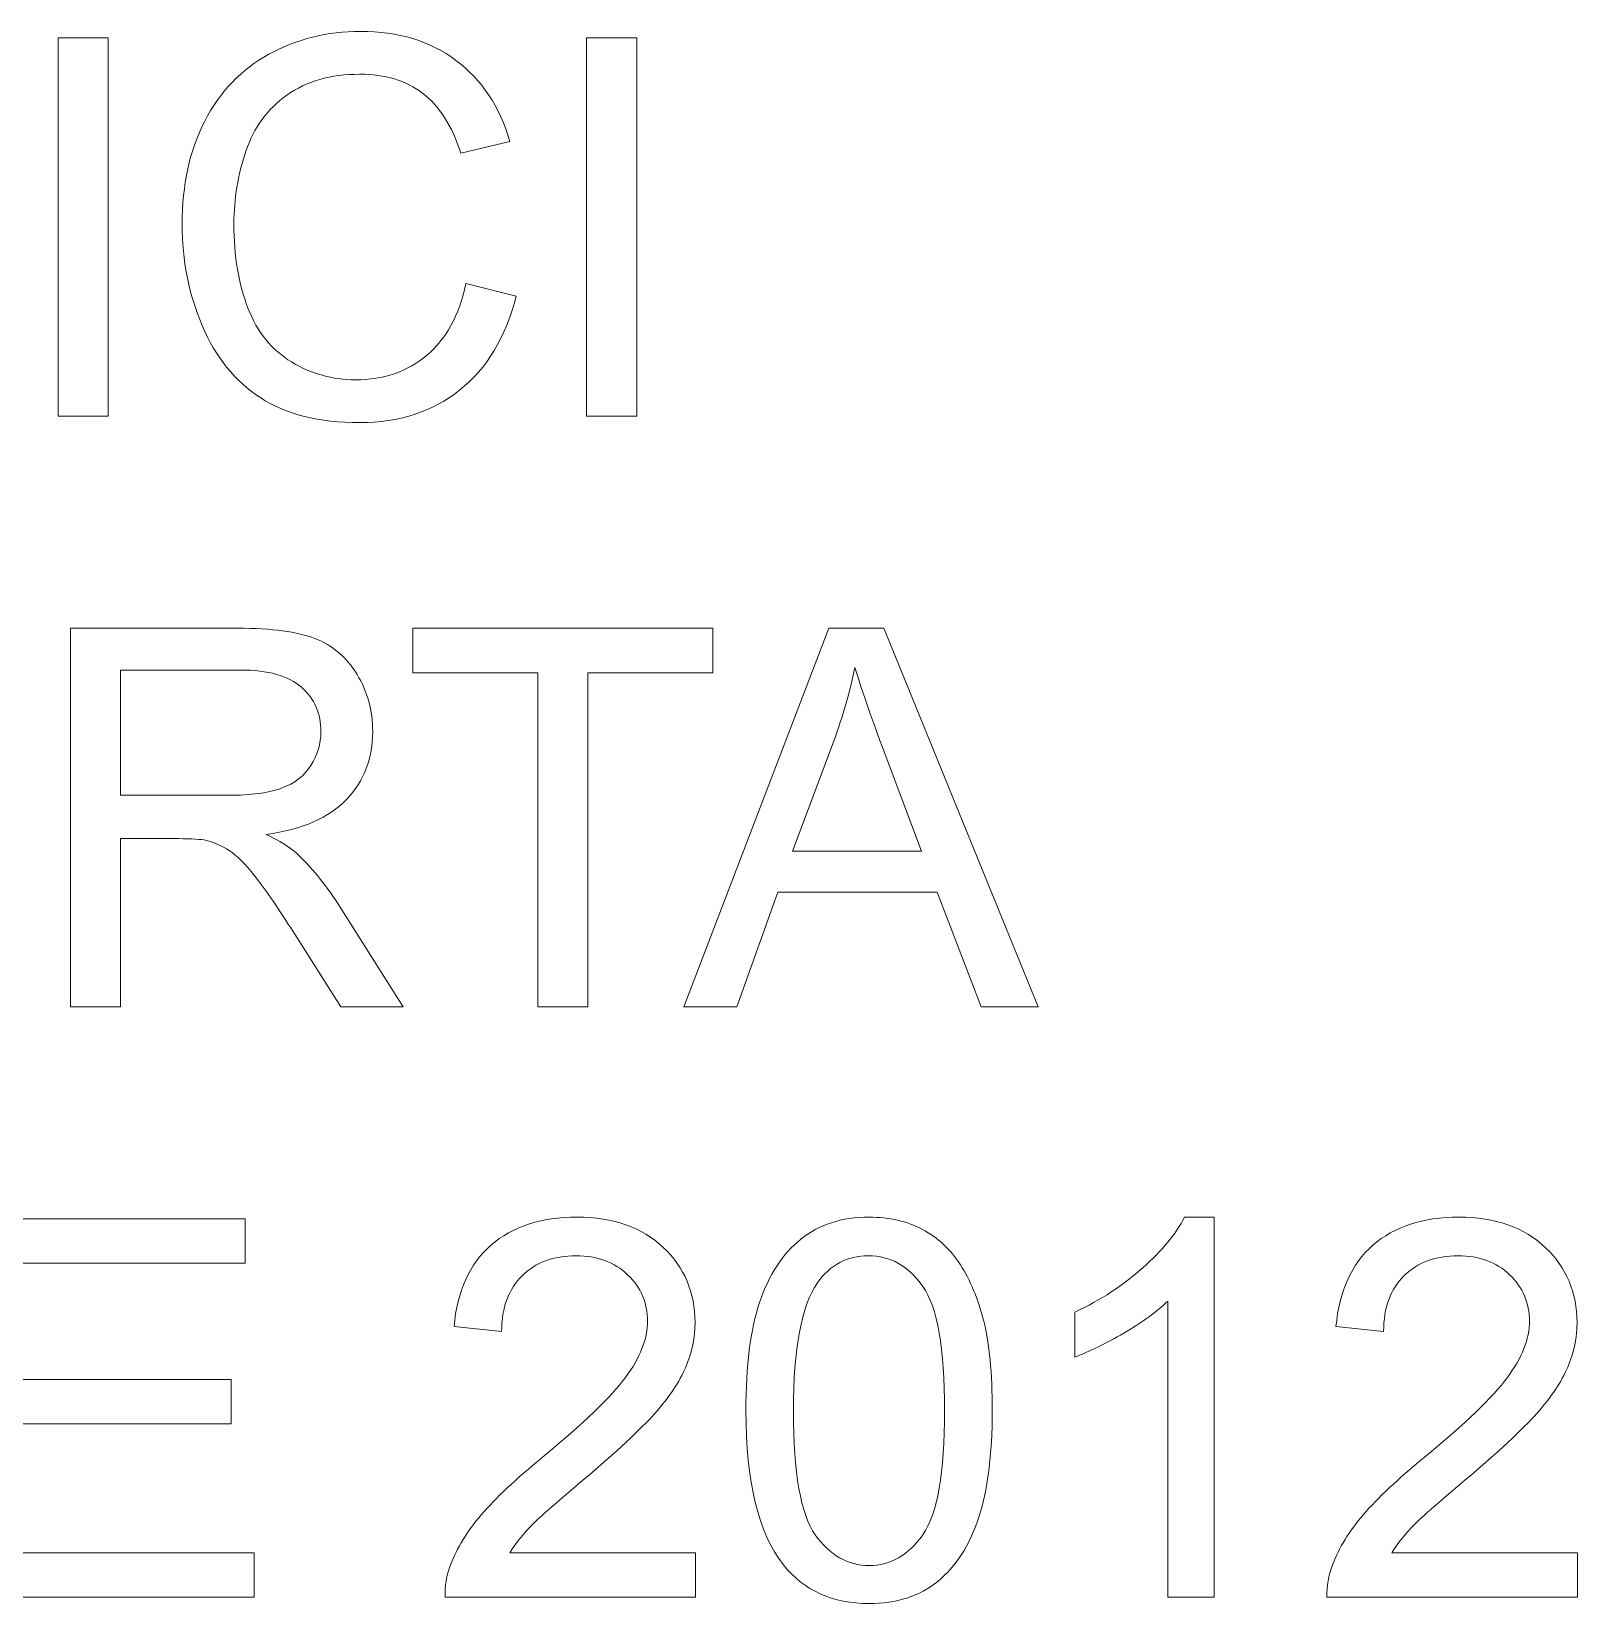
# Model space of a CAD drawing. Header units: millimetres. Extents: x -388 to 390, y -1187 to 1583.
# Drawn here: x 181.6 to 356.5, y 1405.4 to 1583.3 of the extents above; entities that cross this region are included whole.
import ezdxf

# ---------------------------------------------------------------- set-up
doc = ezdxf.new("R2010")
doc.units = ezdxf.units.MM
doc.header["$MEASUREMENT"] = 0
doc.layers.add('Livello 1', color=7, linetype='Continuous')

msp = doc.modelspace()

# ---------------------------------------------------------------- linework, layer by layer
at = {"layer": 'Livello 1', "color": 2, "lineweight": 9}
for points, knots in [([(230.7375, 1554.7677), (230.7375, 1554.7677), (236.4189, 1553.3325), (236.4189, 1553.3325), (236.4189, 1553.3325), (235.2327, 1548.6777), (233.0997, 1545.1393), (230.0198, 1542.6973), (230.0198, 1542.6973), (226.9399, 1540.2553), (223.1723, 1539.0294), (218.7169, 1539.0294), (218.7169, 1539.0294), (214.112, 1539.0294), (210.3643, 1539.9663), (207.4738, 1541.8501), (207.4738, 1541.8501), (204.5833, 1543.724), (202.3904, 1546.445), (200.8854, 1550.0034), (200.8854, 1550.0034), (199.3803, 1553.5717), (198.6228, 1557.3892), (198.6228, 1561.4757), (198.6228, 1561.4757), (198.6228, 1565.9311), (199.47, 1569.8184), (201.1744, 1573.1375), (201.1744, 1573.1375), (202.8788, 1576.4566), (205.3009, 1578.9784), (208.4406, 1580.7027), (208.4406, 1580.7027), (211.5803, 1582.427), (215.039, 1583.2842), (218.8066, 1583.2842), (218.8066, 1583.2842), (223.0926, 1583.2842), (226.6908, 1582.1978), (229.6012, 1580.015), (229.6012, 1580.015), (232.5216, 1577.8321), (234.555, 1574.7722), (235.7012, 1570.8251), (235.7012, 1570.8251), (235.7012, 1570.8251), (230.1394, 1569.5094), (230.1394, 1569.5094), (230.1394, 1569.5094), (229.1527, 1572.6192), (227.7074, 1574.8918), (225.8236, 1576.3071), (225.8236, 1576.3071), (223.9398, 1577.7324), (221.5676, 1578.4401), (218.7069, 1578.4401), (218.7069, 1578.4401), (215.4277, 1578.4401), (212.6767, 1577.6527), (210.4739, 1576.0779), (210.4739, 1576.0779), (208.2712, 1574.503), (206.7163, 1572.38), (205.8292, 1569.7287), (205.8292, 1569.7287), (204.9321, 1567.0674), (204.4836, 1564.3264), (204.4836, 1561.5057), (204.4836, 1561.5057), (204.4836, 1557.8676), (205.0118, 1554.688), (206.0684, 1551.9769), (206.0684, 1551.9769), (207.1249, 1549.2558), (208.7695, 1547.2325), (211.0022, 1545.8869), (211.0022, 1545.8869), (213.2349, 1544.5413), (215.647, 1543.8735), (218.2484, 1543.8735), (218.2484, 1543.8735), (221.418, 1543.8735), (224.0893, 1544.7905), (226.2821, 1546.6145), (226.2821, 1546.6145), (228.4749, 1548.4485), (229.96, 1551.1596), (230.7375, 1554.7677)], [0, 0, 0, 0, 0.04347826, 0.04347826, 0.04347826, 0.04347826, 0.08695652, 0.08695652, 0.08695652, 0.08695652, 0.13043478, 0.13043478, 0.13043478, 0.13043478, 0.17391304, 0.17391304, 0.17391304, 0.17391304, 0.2173913, 0.2173913, 0.2173913, 0.2173913, 0.26086957, 0.26086957, 0.26086957, 0.26086957, 0.30434783, 0.30434783, 0.30434783, 0.30434783, 0.34782609, 0.34782609, 0.34782609, 0.34782609, 0.39130435, 0.39130435, 0.39130435, 0.39130435, 0.43478261, 0.43478261, 0.43478261, 0.43478261, 0.47826087, 0.47826087, 0.47826087, 0.47826087, 0.52173913, 0.52173913, 0.52173913, 0.52173913, 0.56521739, 0.56521739, 0.56521739, 0.56521739, 0.60869565, 0.60869565, 0.60869565, 0.60869565, 0.65217391, 0.65217391, 0.65217391, 0.65217391, 0.69565217, 0.69565217, 0.69565217, 0.69565217, 0.73913043, 0.73913043, 0.73913043, 0.73913043, 0.7826087, 0.7826087, 0.7826087, 0.7826087, 0.82608696, 0.82608696, 0.82608696, 0.82608696, 0.86956522, 0.86956522, 0.86956522, 0.86956522, 0.91304348, 0.91304348, 0.91304348, 0.91304348, 1, 1, 1, 1]), ([(184.5789, 1539.747), (184.5789, 1539.747), (184.5789, 1582.5666), (184.5789, 1582.5666), (184.5789, 1582.5666), (184.5789, 1582.5666), (190.2602, 1582.5666), (190.2602, 1582.5666), (190.2602, 1582.5666), (190.2602, 1582.5666), (190.2602, 1539.747), (190.2602, 1539.747), (190.2602, 1539.747), (190.2602, 1539.747), (184.5789, 1539.747), (184.5789, 1539.747)], [0, 0, 0, 0, 0.2, 0.2, 0.2, 0.2, 0.4, 0.4, 0.4, 0.4, 0.6, 0.6, 0.6, 0.6, 1, 1, 1, 1]), ([(244.3828, 1539.747), (244.3828, 1539.747), (244.3828, 1582.5666), (244.3828, 1582.5666), (244.3828, 1582.5666), (244.3828, 1582.5666), (250.0641, 1582.5666), (250.0641, 1582.5666), (250.0641, 1582.5666), (250.0641, 1582.5666), (250.0641, 1539.747), (250.0641, 1539.747), (250.0641, 1539.747), (250.0641, 1539.747), (244.3828, 1539.747), (244.3828, 1539.747)], [0, 0, 0, 0, 0.2, 0.2, 0.2, 0.2, 0.4, 0.4, 0.4, 0.4, 0.6, 0.6, 0.6, 0.6, 1, 1, 1, 1]), ([(185.9742, 1472.936), (185.9742, 1472.936), (185.9742, 1515.7556), (185.9742, 1515.7556), (185.9742, 1515.7556), (185.9742, 1515.7556), (204.952, 1515.7556), (204.952, 1515.7556), (204.952, 1515.7556), (208.7695, 1515.7556), (211.6699, 1515.3669), (213.6534, 1514.5994), (213.6534, 1514.5994), (215.6369, 1513.8319), (217.2217, 1512.4763), (218.4079, 1510.5327), (218.4079, 1510.5327), (219.594, 1508.5891), (220.182, 1506.4362), (220.182, 1504.0839), (220.182, 1504.0839), (220.182, 1501.0438), (219.1953, 1498.4822), (217.2317, 1496.3991), (217.2317, 1496.3991), (215.2682, 1494.3159), (212.2381, 1493.0002), (208.1316, 1492.4321), (208.1316, 1492.4321), (209.6366, 1491.7144), (210.7729, 1490.9968), (211.5503, 1490.2991), (211.5503, 1490.2991), (213.2049, 1488.784), (214.7698, 1486.8803), (216.235, 1484.5978), (216.235, 1484.5978), (216.235, 1484.5978), (223.6407, 1472.936), (223.6407, 1472.936), (223.6407, 1472.936), (223.6407, 1472.936), (216.5639, 1472.936), (216.5639, 1472.936), (216.5639, 1472.936), (216.5639, 1472.936), (210.9025, 1481.8468), (210.9025, 1481.8468), (210.9025, 1481.8468), (209.2579, 1484.4283), (207.8923, 1486.3919), (206.8258, 1487.7574), (206.8258, 1487.7574), (205.7494, 1489.1229), (204.7925, 1490.0698), (203.9453, 1490.618), (203.9453, 1490.618), (203.108, 1491.1563), (202.2409, 1491.535), (201.3637, 1491.7543), (201.3637, 1491.7543), (200.7258, 1491.8839), (199.6793, 1491.9536), (198.2141, 1491.9536), (198.2141, 1491.9536), (198.2141, 1491.9536), (191.6556, 1491.9536), (191.6556, 1491.9536), (191.6556, 1491.9536), (191.6556, 1491.9536), (191.6556, 1472.936), (191.6556, 1472.936), (191.6556, 1472.936), (191.6556, 1472.936), (185.9742, 1472.936), (185.9742, 1472.936)], [0, 0, 0, 0, 0.05, 0.05, 0.05, 0.05, 0.1, 0.1, 0.1, 0.1, 0.15, 0.15, 0.15, 0.15, 0.2, 0.2, 0.2, 0.2, 0.25, 0.25, 0.25, 0.25, 0.3, 0.3, 0.3, 0.3, 0.35, 0.35, 0.35, 0.35, 0.4, 0.4, 0.4, 0.4, 0.45, 0.45, 0.45, 0.45, 0.5, 0.5, 0.5, 0.5, 0.55, 0.55, 0.55, 0.55, 0.6, 0.6, 0.6, 0.6, 0.65, 0.65, 0.65, 0.65, 0.7, 0.7, 0.7, 0.7, 0.75, 0.75, 0.75, 0.75, 0.8, 0.8, 0.8, 0.8, 0.85, 0.85, 0.85, 0.85, 0.9, 0.9, 0.9, 0.9, 1, 1, 1, 1]), ([(238.8508, 1472.936), (238.8508, 1472.936), (238.8508, 1510.7321), (238.8508, 1510.7321), (238.8508, 1510.7321), (238.8508, 1510.7321), (224.7371, 1510.7321), (224.7371, 1510.7321), (224.7371, 1510.7321), (224.7371, 1510.7321), (224.7371, 1515.7556), (224.7371, 1515.7556), (224.7371, 1515.7556), (224.7371, 1515.7556), (258.6459, 1515.7556), (258.6459, 1515.7556), (258.6459, 1515.7556), (258.6459, 1515.7556), (258.6459, 1510.7321), (258.6459, 1510.7321), (258.6459, 1510.7321), (258.6459, 1510.7321), (244.5322, 1510.7321), (244.5322, 1510.7321), (244.5322, 1510.7321), (244.5322, 1510.7321), (244.5322, 1472.936), (244.5322, 1472.936), (244.5322, 1472.936), (244.5322, 1472.936), (238.8508, 1472.936), (238.8508, 1472.936)], [0, 0, 0, 0, 0.11111111, 0.11111111, 0.11111111, 0.11111111, 0.22222222, 0.22222222, 0.22222222, 0.22222222, 0.33333333, 0.33333333, 0.33333333, 0.33333333, 0.44444444, 0.44444444, 0.44444444, 0.44444444, 0.55555556, 0.55555556, 0.55555556, 0.55555556, 0.66666667, 0.66666667, 0.66666667, 0.66666667, 0.77777778, 0.77777778, 0.77777778, 0.77777778, 1, 1, 1, 1]), ([(255.3666, 1472.936), (255.3666, 1472.936), (271.7927, 1515.7556), (271.7927, 1515.7556), (271.7927, 1515.7556), (271.7927, 1515.7556), (278.0223, 1515.7556), (278.0223, 1515.7556), (278.0223, 1515.7556), (278.0223, 1515.7556), (295.4551, 1472.936), (295.4551, 1472.936), (295.4551, 1472.936), (295.4551, 1472.936), (289.0063, 1472.936), (289.0063, 1472.936), (289.0063, 1472.936), (289.0063, 1472.936), (284.0525, 1485.9134), (284.0525, 1485.9134), (284.0525, 1485.9134), (284.0525, 1485.9134), (266.0217, 1485.9134), (266.0217, 1485.9134), (266.0217, 1485.9134), (266.0217, 1485.9134), (261.3769, 1472.936), (261.3769, 1472.936), (261.3769, 1472.936), (261.3769, 1472.936), (255.3666, 1472.936), (255.3666, 1472.936)], [0, 0, 0, 0, 0.11111111, 0.11111111, 0.11111111, 0.11111111, 0.22222222, 0.22222222, 0.22222222, 0.22222222, 0.33333333, 0.33333333, 0.33333333, 0.33333333, 0.44444444, 0.44444444, 0.44444444, 0.44444444, 0.55555556, 0.55555556, 0.55555556, 0.55555556, 0.66666667, 0.66666667, 0.66666667, 0.66666667, 0.77777778, 0.77777778, 0.77777778, 0.77777778, 1, 1, 1, 1]), ([(191.6556, 1496.8576), (191.6556, 1496.8576), (203.8157, 1496.8576), (203.8157, 1496.8576), (203.8157, 1496.8576), (206.4072, 1496.8576), (208.4206, 1497.1267), (209.8758, 1497.6649), (209.8758, 1497.6649), (211.3311, 1498.1932), (212.4374, 1499.0504), (213.185, 1500.2365), (213.185, 1500.2365), (213.9425, 1501.4126), (214.3213, 1502.6884), (214.3213, 1504.0739), (214.3213, 1504.0739), (214.3213, 1506.0973), (213.5936, 1507.7718), (212.1284, 1509.0775), (212.1284, 1509.0775), (210.6633, 1510.3832), (208.3508, 1511.0311), (205.1912, 1511.0311), (205.1912, 1511.0311), (205.1912, 1511.0311), (191.6556, 1511.0311), (191.6556, 1511.0311), (191.6556, 1511.0311), (191.6556, 1511.0311), (191.6556, 1496.8576), (191.6556, 1496.8576)], [0, 0, 0, 0, 0.11111111, 0.11111111, 0.11111111, 0.11111111, 0.22222222, 0.22222222, 0.22222222, 0.22222222, 0.33333333, 0.33333333, 0.33333333, 0.33333333, 0.44444444, 0.44444444, 0.44444444, 0.44444444, 0.55555556, 0.55555556, 0.55555556, 0.55555556, 0.66666667, 0.66666667, 0.66666667, 0.66666667, 0.77777778, 0.77777778, 0.77777778, 0.77777778, 1, 1, 1, 1]), ([(267.6862, 1490.5183), (267.6862, 1490.5183), (282.2783, 1490.5183), (282.2783, 1490.5183), (282.2783, 1490.5183), (282.2783, 1490.5183), (277.813, 1502.3894), (277.813, 1502.3894), (277.813, 1502.3894), (276.4674, 1505.9976), (275.4507, 1508.9778), (274.7431, 1511.3301), (274.7431, 1511.3301), (274.155, 1508.5393), (273.3676, 1505.7982), (272.3808, 1503.0871), (272.3808, 1503.0871), (272.3808, 1503.0871), (267.6862, 1490.5183), (267.6862, 1490.5183)], [0, 0, 0, 0, 0.16666667, 0.16666667, 0.16666667, 0.16666667, 0.33333333, 0.33333333, 0.33333333, 0.33333333, 0.5, 0.5, 0.5, 0.5, 0.66666667, 0.66666667, 0.66666667, 0.66666667, 1, 1, 1, 1]), ([(174.8507, 1406.125), (174.8507, 1406.125), (174.8507, 1448.9446), (174.8507, 1448.9446), (174.8507, 1448.9446), (174.8507, 1448.9446), (205.7693, 1448.9446), (205.7693, 1448.9446), (205.7693, 1448.9446), (205.7693, 1448.9446), (205.7693, 1443.9211), (205.7693, 1443.9211), (205.7693, 1443.9211), (205.7693, 1443.9211), (180.5321, 1443.9211), (180.5321, 1443.9211), (180.5321, 1443.9211), (180.5321, 1443.9211), (180.5321, 1430.7642), (180.5321, 1430.7642), (180.5321, 1430.7642), (180.5321, 1430.7642), (204.1546, 1430.7642), (204.1546, 1430.7642), (204.1546, 1430.7642), (204.1546, 1430.7642), (204.1546, 1425.7407), (204.1546, 1425.7407), (204.1546, 1425.7407), (204.1546, 1425.7407), (180.5321, 1425.7407), (180.5321, 1425.7407), (180.5321, 1425.7407), (180.5321, 1425.7407), (180.5321, 1411.1485), (180.5321, 1411.1485), (180.5321, 1411.1485), (180.5321, 1411.1485), (206.786, 1411.1485), (206.786, 1411.1485), (206.786, 1411.1485), (206.786, 1411.1485), (206.786, 1406.125), (206.786, 1406.125), (206.786, 1406.125), (206.786, 1406.125), (174.8507, 1406.125), (174.8507, 1406.125)], [0, 0, 0, 0, 0.07692308, 0.07692308, 0.07692308, 0.07692308, 0.15384615, 0.15384615, 0.15384615, 0.15384615, 0.23076923, 0.23076923, 0.23076923, 0.23076923, 0.30769231, 0.30769231, 0.30769231, 0.30769231, 0.38461538, 0.38461538, 0.38461538, 0.38461538, 0.46153846, 0.46153846, 0.46153846, 0.46153846, 0.53846154, 0.53846154, 0.53846154, 0.53846154, 0.61538462, 0.61538462, 0.61538462, 0.61538462, 0.69230769, 0.69230769, 0.69230769, 0.69230769, 0.76923077, 0.76923077, 0.76923077, 0.76923077, 0.84615385, 0.84615385, 0.84615385, 0.84615385, 1, 1, 1, 1]), ([(256.7123, 1411.1485), (256.7123, 1411.1485), (256.7123, 1406.125), (256.7123, 1406.125), (256.7123, 1406.125), (256.7123, 1406.125), (228.3652, 1406.125), (228.3652, 1406.125), (228.3652, 1406.125), (228.3253, 1407.3908), (228.5347, 1408.6069), (228.9832, 1409.783), (228.9832, 1409.783), (229.7108, 1411.7067), (230.877, 1413.6105), (232.4817, 1415.4743), (232.4817, 1415.4743), (234.0865, 1417.3382), (236.3789, 1419.4912), (239.3592, 1421.9332), (239.3592, 1421.9332), (243.994, 1425.7506), (247.1436, 1428.7707), (248.7882, 1431.0034), (248.7882, 1431.0034), (250.4428, 1433.2361), (251.2701, 1435.3492), (251.2701, 1437.3426), (251.2701, 1437.3426), (251.2701, 1439.4258), (250.5226, 1441.1801), (249.0275, 1442.6153), (249.0275, 1442.6153), (247.5324, 1444.0407), (245.5788, 1444.7583), (243.1766, 1444.7583), (243.1766, 1444.7583), (240.635, 1444.7583), (238.6016, 1444.0008), (237.0766, 1442.4858), (237.0766, 1442.4858), (235.5516, 1440.9807), (234.7842, 1438.8876), (234.7642, 1436.2064), (234.7642, 1436.2064), (234.7642, 1436.2064), (229.3819, 1436.7446), (229.3819, 1436.7446), (229.3819, 1436.7446), (229.7507, 1440.7714), (231.1461, 1443.8413), (233.5582, 1445.9544), (233.5582, 1445.9544), (235.9802, 1448.0675), (239.2196, 1449.124), (243.2963, 1449.124), (243.2963, 1449.124), (247.4028, 1449.124), (250.6621, 1447.9877), (253.0543, 1445.7052), (253.0543, 1445.7052), (255.4564, 1443.4227), (256.6525, 1440.592), (256.6525, 1437.223), (256.6525, 1437.223), (256.6525, 1435.5086), (256.3036, 1433.8242), (255.5959, 1432.1696), (255.5959, 1432.1696), (254.8982, 1430.5051), (253.732, 1428.7608), (252.1074, 1426.9268), (252.1074, 1426.9268), (250.4727, 1425.1028), (247.7716, 1422.581), (244.0039, 1419.3915), (244.0039, 1419.3915), (240.8443, 1416.7402), (238.811, 1414.9461), (237.9139, 1413.9992), (237.9139, 1413.9992), (237.0168, 1413.0523), (236.2793, 1412.1054), (235.6912, 1411.1485), (235.6912, 1411.1485), (235.6912, 1411.1485), (256.7123, 1411.1485), (256.7123, 1411.1485)], [0, 0, 0, 0, 0.04347826, 0.04347826, 0.04347826, 0.04347826, 0.08695652, 0.08695652, 0.08695652, 0.08695652, 0.13043478, 0.13043478, 0.13043478, 0.13043478, 0.17391304, 0.17391304, 0.17391304, 0.17391304, 0.2173913, 0.2173913, 0.2173913, 0.2173913, 0.26086957, 0.26086957, 0.26086957, 0.26086957, 0.30434783, 0.30434783, 0.30434783, 0.30434783, 0.34782609, 0.34782609, 0.34782609, 0.34782609, 0.39130435, 0.39130435, 0.39130435, 0.39130435, 0.43478261, 0.43478261, 0.43478261, 0.43478261, 0.47826087, 0.47826087, 0.47826087, 0.47826087, 0.52173913, 0.52173913, 0.52173913, 0.52173913, 0.56521739, 0.56521739, 0.56521739, 0.56521739, 0.60869565, 0.60869565, 0.60869565, 0.60869565, 0.65217391, 0.65217391, 0.65217391, 0.65217391, 0.69565217, 0.69565217, 0.69565217, 0.69565217, 0.73913043, 0.73913043, 0.73913043, 0.73913043, 0.7826087, 0.7826087, 0.7826087, 0.7826087, 0.82608696, 0.82608696, 0.82608696, 0.82608696, 0.86956522, 0.86956522, 0.86956522, 0.86956522, 0.91304348, 0.91304348, 0.91304348, 0.91304348, 1, 1, 1, 1]), ([(262.4036, 1427.2557), (262.4036, 1432.3091), (262.9219, 1436.3957), (263.9585, 1439.4856), (263.9585, 1439.4856), (265.005, 1442.5854), (266.55, 1444.9676), (268.6032, 1446.6322), (268.6032, 1446.6322), (270.6465, 1448.2967), (273.2281, 1449.124), (276.3379, 1449.124), (276.3379, 1449.124), (278.6304, 1449.124), (280.6438, 1448.6655), (282.388, 1447.7385), (282.388, 1447.7385), (284.1223, 1446.8116), (285.5576, 1445.476), (286.674, 1443.7317), (286.674, 1443.7317), (287.7903, 1441.9974), (288.6674, 1439.8743), (289.3054, 1437.3725), (289.3054, 1437.3725), (289.9532, 1434.8707), (290.2722, 1431.4918), (290.2722, 1427.2557), (290.2722, 1427.2557), (290.2722, 1422.2322), (289.7539, 1418.1655), (288.7272, 1415.0757), (288.7272, 1415.0757), (287.7006, 1411.9758), (286.1557, 1409.5936), (284.1024, 1407.9191), (284.1024, 1407.9191), (282.0591, 1406.2446), (279.4676, 1405.4074), (276.3379, 1405.4074), (276.3379, 1405.4074), (272.2214, 1405.4074), (268.982, 1406.8725), (266.6297, 1409.8129), (266.6297, 1409.8129), (263.809, 1413.4011), (262.4036, 1419.2121), (262.4036, 1427.2557)], [0, 0, 0, 0, 0.07692308, 0.07692308, 0.07692308, 0.07692308, 0.15384615, 0.15384615, 0.15384615, 0.15384615, 0.23076923, 0.23076923, 0.23076923, 0.23076923, 0.30769231, 0.30769231, 0.30769231, 0.30769231, 0.38461538, 0.38461538, 0.38461538, 0.38461538, 0.46153846, 0.46153846, 0.46153846, 0.46153846, 0.53846154, 0.53846154, 0.53846154, 0.53846154, 0.61538462, 0.61538462, 0.61538462, 0.61538462, 0.69230769, 0.69230769, 0.69230769, 0.69230769, 0.76923077, 0.76923077, 0.76923077, 0.76923077, 0.84615385, 0.84615385, 0.84615385, 0.84615385, 1, 1, 1, 1]), ([(315.3998, 1406.125), (315.3998, 1406.125), (310.137, 1406.125), (310.137, 1406.125), (310.137, 1406.125), (310.137, 1406.125), (310.137, 1439.6351), (310.137, 1439.6351), (310.137, 1439.6351), (308.8712, 1438.4191), (307.2066, 1437.2131), (305.1533, 1436.007), (305.1533, 1436.007), (303.1001, 1434.801), (301.2462, 1433.8939), (299.6115, 1433.2959), (299.6115, 1433.2959), (299.6115, 1433.2959), (299.6115, 1438.3792), (299.6115, 1438.3792), (299.6115, 1438.3792), (302.5519, 1439.7547), (305.1234, 1441.4292), (307.3262, 1443.4028), (307.3262, 1443.4028), (309.529, 1445.3663), (311.0939, 1447.2701), (312.0109, 1449.124), (312.0109, 1449.124), (312.0109, 1449.124), (315.3998, 1449.124), (315.3998, 1449.124), (315.3998, 1449.124), (315.3998, 1449.124), (315.3998, 1406.125), (315.3998, 1406.125)], [0, 0, 0, 0, 0.1, 0.1, 0.1, 0.1, 0.2, 0.2, 0.2, 0.2, 0.3, 0.3, 0.3, 0.3, 0.4, 0.4, 0.4, 0.4, 0.5, 0.5, 0.5, 0.5, 0.6, 0.6, 0.6, 0.6, 0.7, 0.7, 0.7, 0.7, 0.8, 0.8, 0.8, 0.8, 1, 1, 1, 1]), ([(356.495, 1411.1485), (356.495, 1411.1485), (356.495, 1406.125), (356.495, 1406.125), (356.495, 1406.125), (356.495, 1406.125), (328.1479, 1406.125), (328.1479, 1406.125), (328.1479, 1406.125), (328.108, 1407.3908), (328.3174, 1408.6069), (328.7659, 1409.783), (328.7659, 1409.783), (329.4935, 1411.7067), (330.6597, 1413.6105), (332.2644, 1415.4743), (332.2644, 1415.4743), (333.8692, 1417.3382), (336.1616, 1419.4912), (339.1419, 1421.9332), (339.1419, 1421.9332), (343.7767, 1425.7506), (346.9263, 1428.7707), (348.5709, 1431.0034), (348.5709, 1431.0034), (350.2255, 1433.2361), (351.0528, 1435.3492), (351.0528, 1437.3426), (351.0528, 1437.3426), (351.0528, 1439.4258), (350.3053, 1441.1801), (348.8102, 1442.6153), (348.8102, 1442.6153), (347.3151, 1444.0407), (345.3615, 1444.7583), (342.9593, 1444.7583), (342.9593, 1444.7583), (340.4177, 1444.7583), (338.3843, 1444.0008), (336.8593, 1442.4858), (336.8593, 1442.4858), (335.3343, 1440.9807), (334.5669, 1438.8876), (334.5469, 1436.2064), (334.5469, 1436.2064), (334.5469, 1436.2064), (329.1646, 1436.7446), (329.1646, 1436.7446), (329.1646, 1436.7446), (329.5334, 1440.7714), (330.9288, 1443.8413), (333.3409, 1445.9544), (333.3409, 1445.9544), (335.7629, 1448.0675), (339.0023, 1449.124), (343.079, 1449.124), (343.079, 1449.124), (347.1855, 1449.124), (350.4448, 1447.9877), (352.837, 1445.7052), (352.837, 1445.7052), (355.2391, 1443.4227), (356.4352, 1440.592), (356.4352, 1437.223), (356.4352, 1437.223), (356.4352, 1435.5086), (356.0863, 1433.8242), (355.3786, 1432.1696), (355.3786, 1432.1696), (354.6809, 1430.5051), (353.5147, 1428.7608), (351.8901, 1426.9268), (351.8901, 1426.9268), (350.2554, 1425.1028), (347.5543, 1422.581), (343.7866, 1419.3915), (343.7866, 1419.3915), (340.627, 1416.7402), (338.5937, 1414.9461), (337.6966, 1413.9992), (337.6966, 1413.9992), (336.7995, 1413.0523), (336.062, 1412.1054), (335.4739, 1411.1485), (335.4739, 1411.1485), (335.4739, 1411.1485), (356.495, 1411.1485), (356.495, 1411.1485)], [0, 0, 0, 0, 0.04347826, 0.04347826, 0.04347826, 0.04347826, 0.08695652, 0.08695652, 0.08695652, 0.08695652, 0.13043478, 0.13043478, 0.13043478, 0.13043478, 0.17391304, 0.17391304, 0.17391304, 0.17391304, 0.2173913, 0.2173913, 0.2173913, 0.2173913, 0.26086957, 0.26086957, 0.26086957, 0.26086957, 0.30434783, 0.30434783, 0.30434783, 0.30434783, 0.34782609, 0.34782609, 0.34782609, 0.34782609, 0.39130435, 0.39130435, 0.39130435, 0.39130435, 0.43478261, 0.43478261, 0.43478261, 0.43478261, 0.47826087, 0.47826087, 0.47826087, 0.47826087, 0.52173913, 0.52173913, 0.52173913, 0.52173913, 0.56521739, 0.56521739, 0.56521739, 0.56521739, 0.60869565, 0.60869565, 0.60869565, 0.60869565, 0.65217391, 0.65217391, 0.65217391, 0.65217391, 0.69565217, 0.69565217, 0.69565217, 0.69565217, 0.73913043, 0.73913043, 0.73913043, 0.73913043, 0.7826087, 0.7826087, 0.7826087, 0.7826087, 0.82608696, 0.82608696, 0.82608696, 0.82608696, 0.86956522, 0.86956522, 0.86956522, 0.86956522, 0.91304348, 0.91304348, 0.91304348, 0.91304348, 1, 1, 1, 1]), ([(267.7859, 1427.2358), (267.7859, 1420.1889), (268.6032, 1415.5042), (270.2478, 1413.1918), (270.2478, 1413.1918), (271.8924, 1410.8694), (273.9258, 1409.7132), (276.3379, 1409.7132), (276.3379, 1409.7132), (278.75, 1409.7132), (280.7833, 1410.8794), (282.4279, 1413.2018), (282.4279, 1413.2018), (284.0725, 1415.5341), (284.8898, 1420.2088), (284.8898, 1427.2358), (284.8898, 1427.2358), (284.8898, 1434.2827), (284.0725, 1438.9673), (282.4279, 1441.2797), (282.4279, 1441.2797), (280.7933, 1443.6021), (278.74, 1444.7583), (276.2781, 1444.7583), (276.2781, 1444.7583), (273.866, 1444.7583), (271.9323, 1443.7317), (270.4871, 1441.6884), (270.4871, 1441.6884), (268.683, 1439.0869), (267.7859, 1434.2627), (267.7859, 1427.2358)], [0, 0, 0, 0, 0.11111111, 0.11111111, 0.11111111, 0.11111111, 0.22222222, 0.22222222, 0.22222222, 0.22222222, 0.33333333, 0.33333333, 0.33333333, 0.33333333, 0.44444444, 0.44444444, 0.44444444, 0.44444444, 0.55555556, 0.55555556, 0.55555556, 0.55555556, 0.66666667, 0.66666667, 0.66666667, 0.66666667, 0.77777778, 0.77777778, 0.77777778, 0.77777778, 1, 1, 1, 1])]:
    msp.add_open_spline(points, degree=3, knots=knots, dxfattribs=at)

doc.saveas('drawing.dxf')
